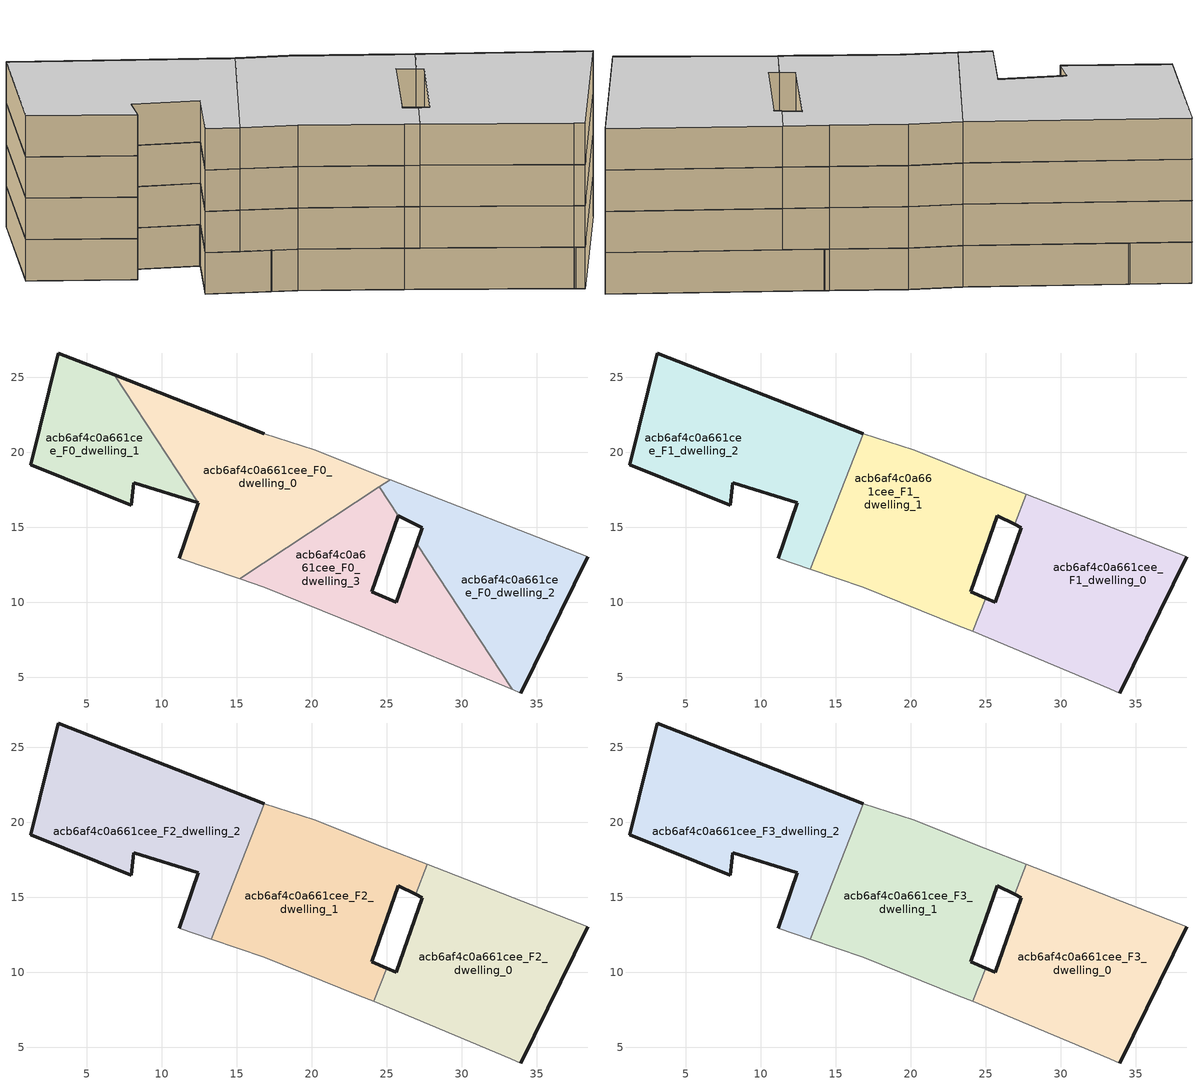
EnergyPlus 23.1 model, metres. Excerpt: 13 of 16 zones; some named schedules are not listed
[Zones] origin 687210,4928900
acb6af4c0a661cee_F0_dwelling_0
 floor ground (EU_floor_Construction): 25.22,18.17 24.92,18.29 20.16,20.19 16.83,21.25 6.83,25.16 12.41,16.66 11.14,12.93 15.17,11.57 z0
 wall outside (EU_wall_Construction): 11.14,12.93 12.41,16.66 / 6.83,25.16 16.83,21.25 z0:3
 wall adiabatic (EU_wall_Construction): 15.17,11.57 11.14,12.93 / 16.83,21.25 20.16,20.19 24.92,18.29 25.22,18.17 z0:3
 wall to acb6af4c0a661cee_F0_dwelling_3 (EU_wall_Construction): 24.5,17.7 15.17,11.57 z0:3
 wall to acb6af4c0a661cee_F0_dwelling_1 (EU_wall_Construction): 12.41,16.66 6.83,25.16 z0:3
 wall to acb6af4c0a661cee_F0_dwelling_2 (EU_wall_Construction): 25.22,18.17 24.5,17.7 z0:3
acb6af4c0a661cee_F0_dwelling_1
 floor ground (EU_floor_Construction): 12.41,16.66 6.83,25.16 3.08,26.63 1.26,19.19 7.94,16.49 8.11,17.97 z0
 wall outside (EU_wall_Construction): 12.41,16.66 8.11,17.97 7.94,16.49 1.26,19.19 3.08,26.63 6.83,25.16 z0:3
acb6af4c0a661cee_F0_dwelling_2
 floor ground (EU_floor_Construction): 33.93,3.96 38.38,13.05 25.22,18.17 24.5,17.7 25.77,15.76 27.37,14.97 26.99,13.9 33.37,4.2 z0
 wall outside (EU_wall_Construction): 26.99,13.9 27.37,14.97 25.77,15.76 / 38.38,13.05 33.93,3.96 z0:3
 wall adiabatic (EU_wall_Construction): 33.93,3.96 33.37,4.2 / 25.22,18.17 38.38,13.05 z0:3
 wall to acb6af4c0a661cee_F0_dwelling_3 (EU_wall_Construction): 33.37,4.2 26.99,13.9 / 25.77,15.76 24.5,17.7 z0:3
acb6af4c0a661cee_F0_dwelling_3
 floor ground (EU_floor_Construction): 33.37,4.2 26.99,13.9 25.61,10.02 23.99,10.71 25.74,15.78 25.77,15.76 24.5,17.7 15.17,11.57 16.81,11.02 23.17,8.46 33.25,4.25 z0
 wall outside (EU_wall_Construction): 25.77,15.76 25.74,15.78 23.99,10.71 25.61,10.02 26.99,13.9 z0:3
 wall adiabatic (EU_wall_Construction): 33.37,4.2 33.25,4.25 23.17,8.46 16.81,11.02 15.17,11.57 z0:3
acb6af4c0a661cee_F1_dwelling_0
 floor to acb6af4c0a661cee_F0_dwelling_2 (EU_floor_Construction): 33.93,3.96 38.38,13.05 27.7,17.2 26.91,15.2 27.37,14.97 26.99,13.9 33.37,4.2 z3
 floor to acb6af4c0a661cee_F0_dwelling_3 (EU_floor_Construction): 33.37,4.2 26.99,13.9 25.61,10.02 24.99,10.28 24.12,8.06 33.25,4.25 z3
 wall outside (EU_wall_Construction): 24.99,10.28 25.61,10.02 27.37,14.97 26.91,15.2 / 38.38,13.05 33.93,3.96 z3:6
 wall adiabatic (EU_wall_Construction): 27.7,17.21 38.38,13.05 / 33.93,3.96 33.25,4.25 24.12,8.06 z3:6
 wall to acb6af4c0a661cee_F1_dwelling_1 (EU_wall_Construction): 24.12,8.06 24.99,10.28 / 26.91,15.2 27.7,17.21 z3:6
acb6af4c0a661cee_F1_dwelling_1
 floor to acb6af4c0a661cee_F0_dwelling_0 (EU_floor_Construction): 25.22,18.17 24.92,18.29 20.16,20.19 16.84,21.25 13.29,12.2 15.17,11.57 z3
 floor to acb6af4c0a661cee_F0_dwelling_3 (EU_floor_Construction): 24.12,8.06 24.99,10.28 23.99,10.71 25.74,15.78 25.77,15.76 24.5,17.7 15.17,11.57 16.81,11.02 23.17,8.46 z3
 floor to acb6af4c0a661cee_F0_dwelling_2 (EU_floor_Construction): 26.91,15.2 27.7,17.2 25.22,18.17 24.5,17.7 25.77,15.76 z3
 wall outside (EU_wall_Construction): 26.91,15.2 25.74,15.78 23.99,10.71 24.99,10.28 z3:6
 wall adiabatic (EU_wall_Construction): 16.84,21.25 20.16,20.19 24.92,18.29 27.7,17.21 / 24.12,8.06 23.17,8.46 16.81,11.02 13.29,12.2 z3:6
 wall to acb6af4c0a661cee_F1_dwelling_2 (EU_wall_Construction): 13.29,12.2 16.84,21.25 z3:6
acb6af4c0a661cee_F1_dwelling_2
 floor to acb6af4c0a661cee_F0_dwelling_0 (EU_floor_Construction): 13.29,12.2 16.84,21.25 6.83,25.16 12.41,16.66 11.14,12.93 z3
 floor to acb6af4c0a661cee_F0_dwelling_1 (EU_floor_Construction): 12.41,16.66 6.83,25.16 3.08,26.63 1.26,19.19 7.94,16.49 8.11,17.97 z3
 wall outside (EU_wall_Construction): 11.14,12.93 12.41,16.66 8.11,17.97 7.94,16.49 1.26,19.19 3.08,26.63 16.84,21.25 z3:6
 wall adiabatic (EU_wall_Construction): 13.29,12.2 11.14,12.93 z3:6
acb6af4c0a661cee_F2_dwelling_0
 floor to acb6af4c0a661cee_F1_dwelling_0 (EU_floor_Construction): 33.93,3.96 38.38,13.05 27.7,17.21 26.91,15.2 27.37,14.97 25.61,10.02 24.99,10.28 24.12,8.06 33.25,4.25 z6
 wall outside (EU_wall_Construction): 24.99,10.28 25.61,10.02 27.37,14.97 26.91,15.2 / 38.38,13.05 33.93,3.96 z6:9
 wall adiabatic (EU_wall_Construction): 27.7,17.21 38.38,13.05 / 33.93,3.96 33.25,4.25 24.12,8.06 z6:9
 wall to acb6af4c0a661cee_F2_dwelling_1 (EU_wall_Construction): 24.12,8.06 24.99,10.28 / 26.91,15.2 27.7,17.21 z6:9
acb6af4c0a661cee_F2_dwelling_1
 floor to acb6af4c0a661cee_F1_dwelling_1 (EU_floor_Construction): 24.99,10.28 23.99,10.71 25.74,15.78 26.91,15.2 27.7,17.21 24.92,18.29 20.16,20.19 16.84,21.25 13.29,12.2 16.81,11.02 23.17,8.46 24.12,8.06 z6
 wall outside (EU_wall_Construction): 26.91,15.2 25.74,15.78 23.99,10.71 24.99,10.28 z6:9
 wall adiabatic (EU_wall_Construction): 16.84,21.25 20.16,20.19 24.92,18.29 27.7,17.21 / 24.12,8.06 23.17,8.46 16.81,11.02 13.29,12.2 z6:9
 wall to acb6af4c0a661cee_F2_dwelling_2 (EU_wall_Construction): 13.29,12.2 16.84,21.25 z6:9
acb6af4c0a661cee_F2_dwelling_2
 floor to acb6af4c0a661cee_F1_dwelling_2 (EU_floor_Construction): 13.29,12.2 16.84,21.25 3.08,26.63 1.26,19.19 7.94,16.49 8.11,17.97 12.41,16.66 11.14,12.93 z6
 wall outside (EU_wall_Construction): 11.14,12.93 12.41,16.66 8.11,17.97 7.94,16.49 1.26,19.19 3.08,26.63 16.84,21.25 z6:9
 wall adiabatic (EU_wall_Construction): 13.29,12.2 11.14,12.93 z6:9
acb6af4c0a661cee_F3_dwelling_0
 floor to acb6af4c0a661cee_F2_dwelling_0 (EU_floor_Construction): 33.93,3.96 38.38,13.05 27.7,17.21 26.91,15.2 27.37,14.97 25.61,10.02 24.99,10.28 24.12,8.06 33.25,4.25 z9
 wall outside (EU_wall_Construction): 24.99,10.28 25.61,10.02 27.37,14.97 26.91,15.2 / 38.38,13.05 33.93,3.96 z9:12
 wall adiabatic (EU_wall_Construction): 27.7,17.21 38.38,13.05 / 33.93,3.96 33.25,4.25 24.12,8.06 z9:12
 wall to acb6af4c0a661cee_F3_dwelling_1 (EU_wall_Construction): 24.12,8.06 24.99,10.28 / 26.91,15.2 27.7,17.21 z9:12
 ceiling to acb6af4c0a661cee_F4_dwelling_0 (EU_floor_Construction): 38.38,13.05 33.93,3.96 33.25,4.25 24.12,8.06 24.99,10.28 25.61,10.02 27.37,14.97 26.91,15.2 27.7,17.21 z12
acb6af4c0a661cee_F3_dwelling_1
 floor to acb6af4c0a661cee_F2_dwelling_1 (EU_floor_Construction): 24.99,10.28 23.99,10.71 25.74,15.78 26.91,15.2 27.7,17.21 24.92,18.29 20.16,20.19 16.84,21.25 13.29,12.2 16.81,11.02 23.17,8.46 24.12,8.06 z9
 wall outside (EU_wall_Construction): 26.91,15.2 25.74,15.78 23.99,10.71 24.99,10.28 z9:12
 wall adiabatic (EU_wall_Construction): 16.84,21.25 20.16,20.19 24.92,18.29 27.7,17.21 / 24.12,8.06 23.17,8.46 16.81,11.02 13.29,12.2 z9:12
 wall to acb6af4c0a661cee_F3_dwelling_2 (EU_wall_Construction): 13.29,12.2 16.84,21.25 z9:12
 ceiling to acb6af4c0a661cee_F4_dwelling_1 (EU_floor_Construction): 27.7,17.21 26.91,15.2 25.74,15.78 23.99,10.71 24.99,10.28 24.12,8.06 23.17,8.46 16.81,11.02 13.29,12.2 16.84,21.25 20.16,20.19 24.92,18.29 z12
acb6af4c0a661cee_F3_dwelling_2
 floor to acb6af4c0a661cee_F2_dwelling_2 (EU_floor_Construction): 13.29,12.2 16.84,21.25 3.08,26.63 1.26,19.19 7.94,16.49 8.11,17.97 12.41,16.66 11.14,12.93 z9
 wall outside (EU_wall_Construction): 11.14,12.93 12.41,16.66 8.11,17.97 7.94,16.49 1.26,19.19 3.08,26.63 16.84,21.25 z9:12
 wall adiabatic (EU_wall_Construction): 13.29,12.2 11.14,12.93 z9:12
 ceiling to acb6af4c0a661cee_F4_dwelling_2 (EU_floor_Construction): 16.84,21.25 13.29,12.2 11.14,12.93 12.41,16.66 8.11,17.97 7.94,16.49 1.26,19.19 3.08,26.63 z12
[Building]
EU S2 Campaign: North Axis=0; Terrain=City; Solar Distribution=FullExterior
[Site:Location]
Bologna: Latitude=44.5; Longitude=11.25; Time Zone=1; Elevation=37
[SizingPeriod:WeatherFileDays]
AnnualSizingPeriod: Begin Month=1; Begin Day of Month=1; End Month=12; End Day of Month=31; Day of Week for Start Day=Monday; Use Weather File Daylight Saving Period=No; Use Weather File Rain and Snow Indicators=No
[MATERIAL]
EU_InternalMass_Material: Roughness=MediumRough; Thickness=0.1; Conductivity=1; Density=1800; Specific Heat=900; Thermal Absorptance=0.9; Solar Absorptance=0.7; Visible Absorptance=0.7
[MATERIAL:NOMASS] Roughness=MediumRough; Thermal Absorptance=0.9; Solar Absorptance=0.7; Visible Absorptance=0.7
Name | Thermal Resistance
EU_wall_NoMass | 0.905828
EU_floor_NoMass | 0.67114
[CONSTRUCTION]
EU_wall_Construction: EU_wall_NoMass
EU_floor_Construction: EU_floor_NoMass
EU_InternalMass_Construction: EU_InternalMass_Material
[ZONE] Type=1; Multiplier=1; Ceiling Height=autocalculate; Floor Area=autocalculate; Part of Total Floor Area=Yes
Name | Volume
acb6af4c0a661cee_F0_dwelling_0 | 304.135
acb6af4c0a661cee_F1_dwelling_0 | 320.586
acb6af4c0a661cee_F2_dwelling_0; acb6af4c0a661cee_F3_dwelling_0 | 320.599
acb6af4c0a661cee_F0_dwelling_1 | 176.756
acb6af4c0a661cee_F1_dwelling_1 | 320.569
acb6af4c0a661cee_F2_dwelling_1; acb6af4c0a661cee_F3_dwelling_1 | 320.578
acb6af4c0a661cee_F0_dwelling_2 | 240.431
acb6af4c0a661cee_F1_dwelling_2 | 320.602
acb6af4c0a661cee_F2_dwelling_2; acb6af4c0a661cee_F3_dwelling_2 | 320.604
acb6af4c0a661cee_F0_dwelling_3 | 240.439
[INTERNALMASS] Construction=EU_InternalMass_Construction
Name | Zone or ZoneList | Surface Area
acb6af4c0a661cee_F0_dwelling_0_EU_InternalMass | acb6af4c0a661cee_F0_dwelling_0 | 101.38
acb6af4c0a661cee_F0_dwelling_1_EU_InternalMass | acb6af4c0a661cee_F0_dwelling_1 | 58.9189
acb6af4c0a661cee_F0_dwelling_2_EU_InternalMass | acb6af4c0a661cee_F0_dwelling_2 | 80.1436
acb6af4c0a661cee_F0_dwelling_3_EU_InternalMass | acb6af4c0a661cee_F0_dwelling_3 | 80.1494
acb6af4c0a661cee_F1_dwelling_0_EU_InternalMass | acb6af4c0a661cee_F1_dwelling_0 | 106.866
acb6af4c0a661cee_F1_dwelling_1_EU_InternalMass | acb6af4c0a661cee_F1_dwelling_1 | 106.859
acb6af4c0a661cee_F1_dwelling_2_EU_InternalMass | acb6af4c0a661cee_F1_dwelling_2 | 106.87
acb6af4c0a661cee_F2_dwelling_0_EU_InternalMass | acb6af4c0a661cee_F2_dwelling_0 | 106.866
acb6af4c0a661cee_F2_dwelling_1_EU_InternalMass | acb6af4c0a661cee_F2_dwelling_1 | 106.859
acb6af4c0a661cee_F2_dwelling_2_EU_InternalMass | acb6af4c0a661cee_F2_dwelling_2 | 106.87
acb6af4c0a661cee_F3_dwelling_0_EU_InternalMass | acb6af4c0a661cee_F3_dwelling_0 | 106.866
acb6af4c0a661cee_F3_dwelling_1_EU_InternalMass | acb6af4c0a661cee_F3_dwelling_1 | 106.859
acb6af4c0a661cee_F3_dwelling_2_EU_InternalMass | acb6af4c0a661cee_F3_dwelling_2 | 106.87
[OTHEREQUIPMENT] Fuel Type=Electricity; Design Level Calculation Method=Watts/Area; Power per Zone Floor Area=1; Fraction Latent=0; Fraction Radiant=0; Fraction Lost=0; Carbon Dioxide Generation Rate=0; EndUse Subcategory=EU_Step8_InternalGains
Name | Zone or ZoneList or Space or SpaceList | Schedule
EU_Step8_InternalGain_acb6af4c0a661cee_F0_dwelling_0_f000 | acb6af4c0a661cee_F0_dwelling_0 | EU_Step8_GainSchedule_acb6af4c0a661cee_F0_dwelling_0_f000
EU_Step8_InternalGain_acb6af4c0a661cee_F0_dwelling_1_f000 | acb6af4c0a661cee_F0_dwelling_1 | EU_Step8_GainSchedule_acb6af4c0a661cee_F0_dwelling_1_f000
EU_Step8_InternalGain_acb6af4c0a661cee_F0_dwelling_2_f000 | acb6af4c0a661cee_F0_dwelling_2 | EU_Step8_GainSchedule_acb6af4c0a661cee_F0_dwelling_2_f000
EU_Step8_InternalGain_acb6af4c0a661cee_F0_dwelling_3_f000 | acb6af4c0a661cee_F0_dwelling_3 | EU_Step8_GainSchedule_acb6af4c0a661cee_F0_dwelling_3_f000
EU_Step8_InternalGain_acb6af4c0a661cee_F1_dwelling_0_f000 | acb6af4c0a661cee_F1_dwelling_0 | EU_Step8_GainSchedule_acb6af4c0a661cee_F1_dwelling_0_f000
EU_Step8_InternalGain_acb6af4c0a661cee_F1_dwelling_1_f000 | acb6af4c0a661cee_F1_dwelling_1 | EU_Step8_GainSchedule_acb6af4c0a661cee_F1_dwelling_1_f000
EU_Step8_InternalGain_acb6af4c0a661cee_F1_dwelling_2_f000 | acb6af4c0a661cee_F1_dwelling_2 | EU_Step8_GainSchedule_acb6af4c0a661cee_F1_dwelling_2_f000
EU_Step8_InternalGain_acb6af4c0a661cee_F2_dwelling_0_f000 | acb6af4c0a661cee_F2_dwelling_0 | EU_Step8_GainSchedule_acb6af4c0a661cee_F2_dwelling_0_f000
EU_Step8_InternalGain_acb6af4c0a661cee_F2_dwelling_1_f000 | acb6af4c0a661cee_F2_dwelling_1 | EU_Step8_GainSchedule_acb6af4c0a661cee_F2_dwelling_1_f000
EU_Step8_InternalGain_acb6af4c0a661cee_F2_dwelling_2_f000 | acb6af4c0a661cee_F2_dwelling_2 | EU_Step8_GainSchedule_acb6af4c0a661cee_F2_dwelling_2_f000
EU_Step8_InternalGain_acb6af4c0a661cee_F3_dwelling_0_f000 | acb6af4c0a661cee_F3_dwelling_0 | EU_Step8_GainSchedule_acb6af4c0a661cee_F3_dwelling_0_f000
EU_Step8_InternalGain_acb6af4c0a661cee_F3_dwelling_1_f000 | acb6af4c0a661cee_F3_dwelling_1 | EU_Step8_GainSchedule_acb6af4c0a661cee_F3_dwelling_1_f000
EU_Step8_InternalGain_acb6af4c0a661cee_F3_dwelling_2_f000 | acb6af4c0a661cee_F3_dwelling_2 | EU_Step8_GainSchedule_acb6af4c0a661cee_F3_dwelling_2_f000
[ZONEVENTILATION:DESIGNFLOWRATE] Schedule=EU_AlwaysOn; Design Flow Rate Calculation Method=AirChanges/Hour; Air Changes per Hour=0.73129; Ventilation Type=Natural; Fan Pressure Rise=0; Fan Total Efficiency=1; Constant Term Coefficient=1; Temperature Term Coefficient=0; Velocity Term Coefficient=0; Velocity Squared Term Coefficient=0; Minimum Indoor Temperature=-100; Maximum Indoor Temperature=100; Delta Temperature=-100; Minimum Outdoor Temperature=-100; Maximum Outdoor Temperature=100; Maximum Wind Speed=40
Name | Zone or ZoneList or Space or SpaceList
EU_ConstantAir_acb6af4c0a661cee_F0_dwelling_0 | acb6af4c0a661cee_F0_dwelling_0
EU_ConstantAir_acb6af4c0a661cee_F0_dwelling_1 | acb6af4c0a661cee_F0_dwelling_1
EU_ConstantAir_acb6af4c0a661cee_F0_dwelling_2 | acb6af4c0a661cee_F0_dwelling_2
EU_ConstantAir_acb6af4c0a661cee_F0_dwelling_3 | acb6af4c0a661cee_F0_dwelling_3
EU_ConstantAir_acb6af4c0a661cee_F1_dwelling_0 | acb6af4c0a661cee_F1_dwelling_0
EU_ConstantAir_acb6af4c0a661cee_F1_dwelling_1 | acb6af4c0a661cee_F1_dwelling_1
EU_ConstantAir_acb6af4c0a661cee_F1_dwelling_2 | acb6af4c0a661cee_F1_dwelling_2
EU_ConstantAir_acb6af4c0a661cee_F2_dwelling_0 | acb6af4c0a661cee_F2_dwelling_0
EU_ConstantAir_acb6af4c0a661cee_F2_dwelling_1 | acb6af4c0a661cee_F2_dwelling_1
EU_ConstantAir_acb6af4c0a661cee_F2_dwelling_2 | acb6af4c0a661cee_F2_dwelling_2
EU_ConstantAir_acb6af4c0a661cee_F3_dwelling_0 | acb6af4c0a661cee_F3_dwelling_0
EU_ConstantAir_acb6af4c0a661cee_F3_dwelling_1 | acb6af4c0a661cee_F3_dwelling_1
EU_ConstantAir_acb6af4c0a661cee_F3_dwelling_2 | acb6af4c0a661cee_F3_dwelling_2
[HVACTEMPLATE:THERMOSTAT] Constant Heating Setpoint=20; Constant Cooling Setpoint=50
EU_HeatOnly_acb6af4c0a661cee_F0_dwelling_0; EU_HeatOnly_acb6af4c0a661cee_F0_dwelling_1; EU_HeatOnly_acb6af4c0a661cee_F0_dwelling_2; EU_HeatOnly_acb6af4c0a661cee_F0_dwelling_3; EU_HeatOnly_acb6af4c0a661cee_F1_dwelling_0; EU_HeatOnly_acb6af4c0a661cee_F1_dwelling_1; EU_HeatOnly_acb6af4c0a661cee_F1_dwelling_2; EU_HeatOnly_acb6af4c0a661cee_F2_dwelling_0; EU_HeatOnly_acb6af4c0a661cee_F2_dwelling_1; EU_HeatOnly_acb6af4c0a661cee_F2_dwelling_2; EU_HeatOnly_acb6af4c0a661cee_F3_dwelling_0; EU_HeatOnly_acb6af4c0a661cee_F3_dwelling_1; EU_HeatOnly_acb6af4c0a661cee_F3_dwelling_2; EU_HeatOnly_acb6af4c0a661cee_F4_dwelling_0; EU_HeatOnly_acb6af4c0a661cee_F4_dwelling_1; EU_HeatOnly_acb6af4c0a661cee_F4_dwelling_2
[HVACTEMPLATE:ZONE:IDEALLOADSAIRSYSTEM] System Availability Schedule=EU_AlwaysOn; Maximum Heating Supply Air Temperature=50; Minimum Cooling Supply Air Temperature=13; Maximum Heating Supply Air Humidity Ratio=0.0156; Minimum Cooling Supply Air Humidity Ratio=0.0077; Heating Limit=NoLimit; Cooling Limit=NoLimit; Heating Availability Schedule=EU_AlwaysOn; Cooling Availability Schedule=EU_CoolingOff; Dehumidification Control Type=ConstantSensibleHeatRatio; Cooling Sensible Heat Ratio=0.7; Dehumidification Setpoint=60; Humidification Control Type=None; Humidification Setpoint=30; Outdoor Air Method=None; Outdoor Air Flow Rate per Person=0.00944; Outdoor Air Flow Rate per Zone Floor Area=0; Outdoor Air Flow Rate per Zone=0; Demand Controlled Ventilation Type=None; Outdoor Air Economizer Type=NoEconomizer; Heat Recovery Type=None; Sensible Heat Recovery Effectiveness=0.7; Latent Heat Recovery Effectiveness=0.65
Name | Template Thermostat
acb6af4c0a661cee_F0_dwelling_0 | EU_HeatOnly_acb6af4c0a661cee_F0_dwelling_0
acb6af4c0a661cee_F0_dwelling_1 | EU_HeatOnly_acb6af4c0a661cee_F0_dwelling_1
acb6af4c0a661cee_F0_dwelling_2 | EU_HeatOnly_acb6af4c0a661cee_F0_dwelling_2
acb6af4c0a661cee_F0_dwelling_3 | EU_HeatOnly_acb6af4c0a661cee_F0_dwelling_3
acb6af4c0a661cee_F1_dwelling_0 | EU_HeatOnly_acb6af4c0a661cee_F1_dwelling_0
acb6af4c0a661cee_F1_dwelling_1 | EU_HeatOnly_acb6af4c0a661cee_F1_dwelling_1
acb6af4c0a661cee_F1_dwelling_2 | EU_HeatOnly_acb6af4c0a661cee_F1_dwelling_2
acb6af4c0a661cee_F2_dwelling_0 | EU_HeatOnly_acb6af4c0a661cee_F2_dwelling_0
acb6af4c0a661cee_F2_dwelling_1 | EU_HeatOnly_acb6af4c0a661cee_F2_dwelling_1
acb6af4c0a661cee_F2_dwelling_2 | EU_HeatOnly_acb6af4c0a661cee_F2_dwelling_2
acb6af4c0a661cee_F3_dwelling_0 | EU_HeatOnly_acb6af4c0a661cee_F3_dwelling_0
acb6af4c0a661cee_F3_dwelling_1 | EU_HeatOnly_acb6af4c0a661cee_F3_dwelling_1
acb6af4c0a661cee_F3_dwelling_2 | EU_HeatOnly_acb6af4c0a661cee_F3_dwelling_2
[SIZING:ZONE] Zone Cooling Design Supply Air Temperature Input Method=SupplyAirTemperature; Zone Cooling Design Supply Air Temperature=13; Zone Heating Design Supply Air Temperature Input Method=SupplyAirTemperature; Zone Heating Design Supply Air Temperature=50; Zone Cooling Design Supply Air Humidity Ratio=0.008; Zone Heating Design Supply Air Humidity Ratio=0.008; Cooling Design Air Flow Method=DesignDay; Cooling Design Air Flow Rate=0; Cooling Minimum Air Flow per Zone Floor Area=0.000762; Cooling Minimum Air Flow=0; Cooling Minimum Air Flow Fraction=0.2; Heating Design Air Flow Method=DesignDay; Heating Design Air Flow Rate=0; Heating Maximum Air Flow per Zone Floor Area=0.002032; Heating Maximum Air Flow=0.141576; Heating Maximum Air Flow Fraction=0.3; Account for Dedicated Outdoor Air System=No; Dedicated Outdoor Air System Control Strategy=NeutralSupplyAir; Dedicated Outdoor Air Low Setpoint Temperature for Design=autosize; Dedicated Outdoor Air High Setpoint Temperature for Design=autosize; Zone Load Sizing Method=Sensible Load Only No Latent Load; Zone Latent Cooling Design Supply Air Humidity Ratio Input Method=HumidityRatioDifference; Zone Cooling Design Supply Air Humidity Ratio Difference=0.005; Zone Latent Heating Design Supply Air Humidity Ratio Input Method=HumidityRatioDifference; Zone Humidification Design Supply Air Humidity Ratio Difference=0.005
acb6af4c0a661cee_F0_dwelling_0; acb6af4c0a661cee_F0_dwelling_1; acb6af4c0a661cee_F0_dwelling_2; acb6af4c0a661cee_F0_dwelling_3; acb6af4c0a661cee_F1_dwelling_0; acb6af4c0a661cee_F1_dwelling_1; acb6af4c0a661cee_F1_dwelling_2; acb6af4c0a661cee_F2_dwelling_0; acb6af4c0a661cee_F2_dwelling_1; acb6af4c0a661cee_F2_dwelling_2; acb6af4c0a661cee_F3_dwelling_0
